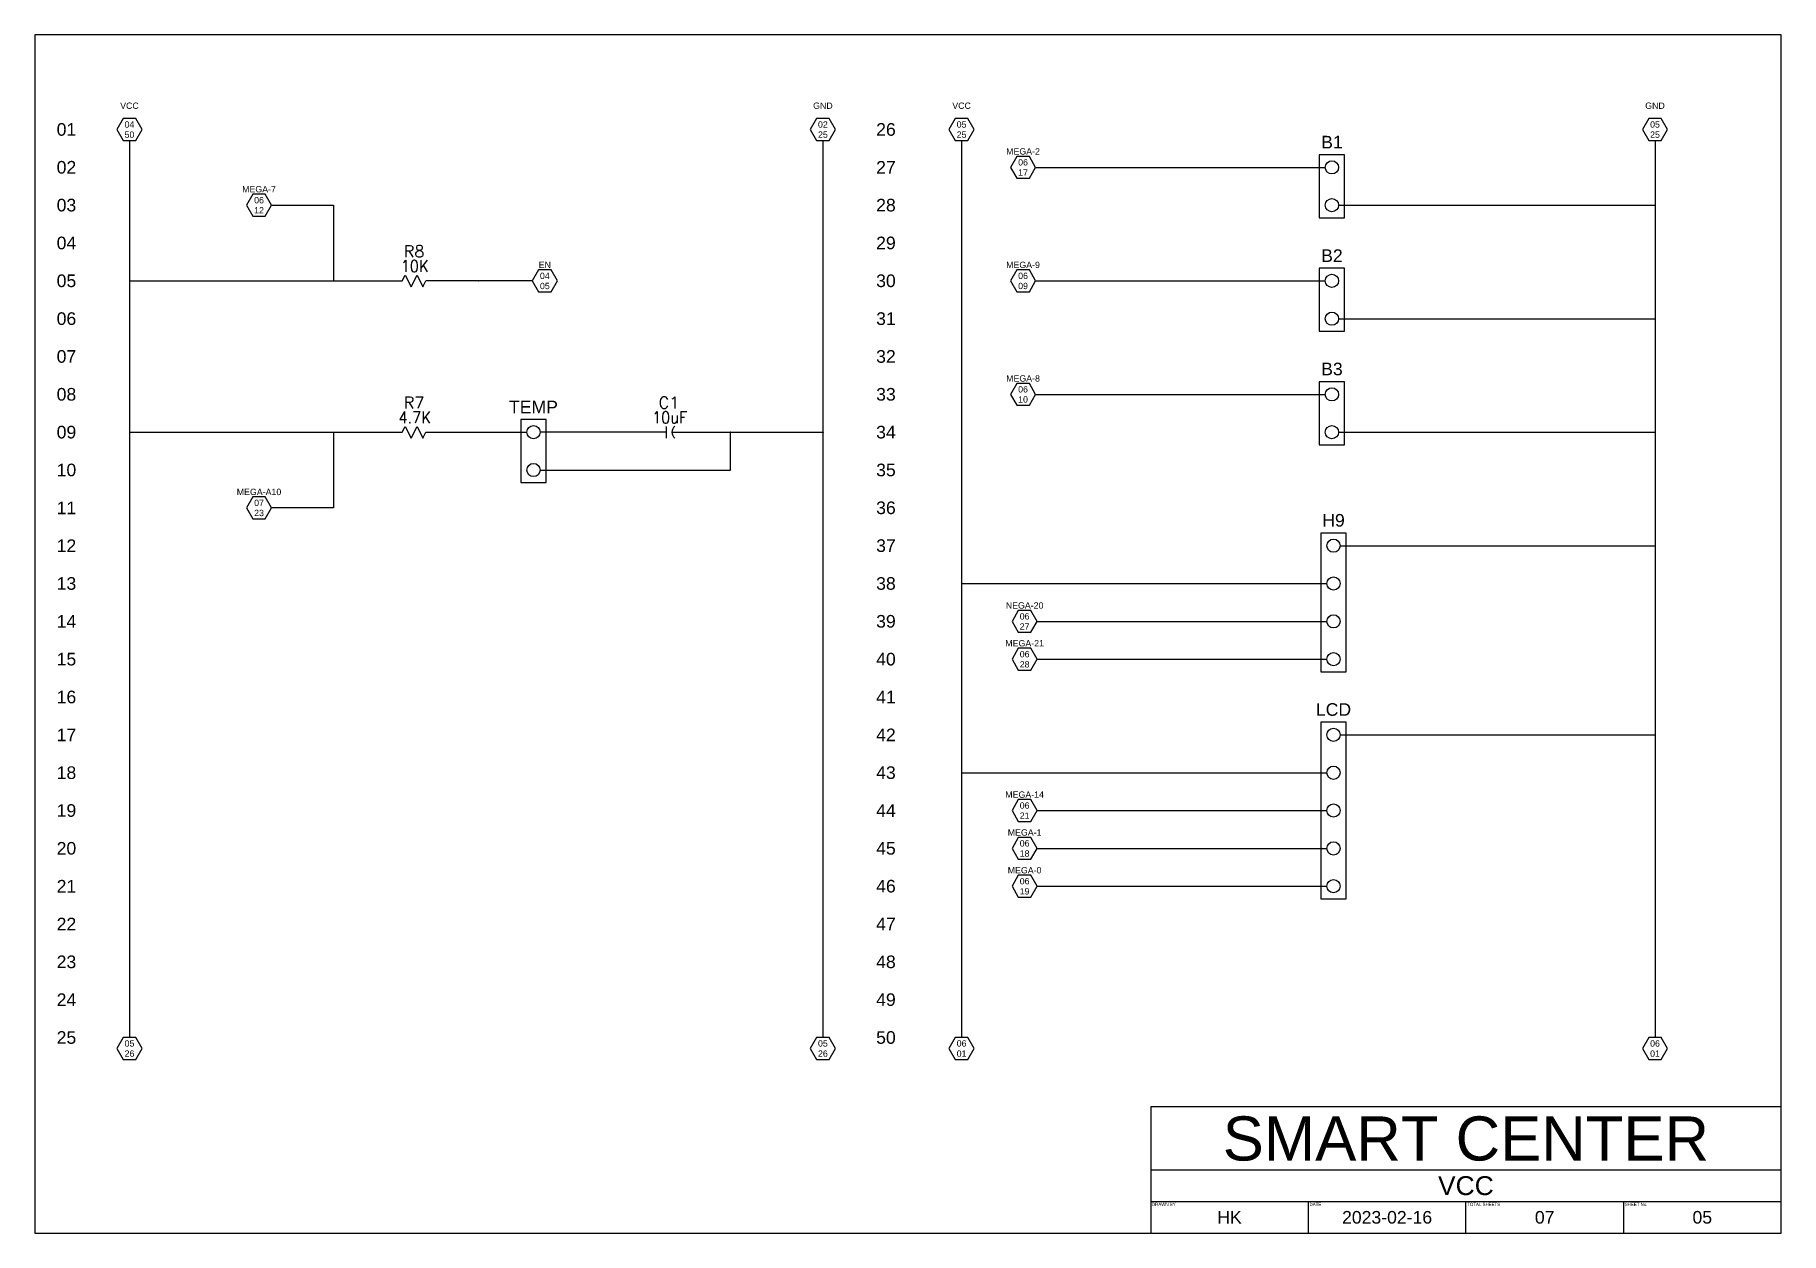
# Model space of a CAD drawing. Header units: millimetres. Extents: x 10 to 287, y 10 to 200.
import ezdxf
from ezdxf.enums import TextEntityAlignment as Align

# ---------------------------------------------------------------- set-up
doc = ezdxf.new("R2010")
doc.units = ezdxf.units.MM
for name, color, linetype in [('MISC', 7, 'Continuous'), ('SYMS', 7, 'Continuous'), ('TAGS', 150, 'Continuous'), ('WIRES', 7, 'Continuous')]:
    doc.layers.add(name, color=color, linetype=linetype)
doc.styles.add('Annotative', font='arial.ttf')
doc.styles.add('WD', font='romans.shx')

# ---------------------------------------------------------------- blocks, each defined once
blk = doc.blocks.new('PET TITLE BLOCK')
for p, q in [((287, 30), (187, 30)), ((187, 30), (187, 10)), ((187, 20.04), (287, 20.04)), ((187, 15), (287, 15)), ((212, 15), (212, 10)), ((237, 10), (237, 15)), ((262, 15), (262, 10))]:
    blk.add_line(p, q)
blk.add_lwpolyline([(10, 10), (287, 10), (287, 200), (10, 200)], close=True)
at = {"char_height": 0.5, "width": 7.3436, "attachment_point": 1, "style": 'Annotative'}
for s, insert in [('DRAWN BY', (187.2, 14.8)), ('DATE', (212.2, 14.8)), ('TOTAL SHEETS', (237.2, 14.8)), ('SHEET No.', (262.2, 14.8))]:
    blk.add_mtext(s, dxfattribs=dict(at, insert=insert))
at = {"style": 'Annotative'}
for tag, height, p in [('COMPANY', 7, (237, 25)), ('PROJECT', 3, (237, 17.52)), ('DRAWER', 2, (199.5, 12.5)), ('DATE', 2, (224.5, 12.5)), ('TOTALSHEETS', 2, (249.5, 12.5)), ('SHEETNO', 2, (274.5, 12.5))]:
    blk.add_attdef(tag, text='', height=height, dxfattribs=at).set_placement(p, align=Align.MIDDLE_CENTER)
blk = doc.blocks.new('HRE1')
for p, q in [((-0.125, 0), (-0.094, 0.062)), ((-0.094, 0.062), (-0.031, -0.062)), ((-0.031, -0.062), (0.031, 0.062)), ((0.031, 0.062), (0.094, -0.062)), ((0.094, -0.062), (0.125, 0))]:
    blk.add_line(p, q)
at = {"style": 'WD'}
for tag, width, p in [('INST', 0.7, (0, 0.888)), ('LOC', 0.7, (0, 0.719)), ('DESC1', 0.7, (0, 0.562)), ('DESC2', 0.7, (0, 0.406)), ('RATING1', 0.9, (0.006, 0.094))]:
    blk.add_attdef(tag, text='', height=0.125, dxfattribs=dict(at, width=width)).set_placement(p, align=Align.CENTER)
blk.add_attdef('TAG1', text='', height=0.125, dxfattribs=at).set_placement((0, 0.25), align=Align.CENTER)
for tag, p, height, flags in [('X4TERM01', (-0.125, 0), 0.0125, 1), ('X1TERM02', (0.125, 0), 0.0125, 1), ('FAMILY', (0.205, 0.152), 0.01, 9)]:
    blk.add_attdef(tag, p, '', height=height, dxfattribs=dict(at, flags=flags))
at = {"linetype": 'Continuous', "style": 'WD', "flags": 9}
for tag, p in [('ASSYCODE', (0.219, 0.062)), ('MFG', (0.228, 0.089)), ('CAT', (0.23, 0.108))]:
    blk.add_attdef(tag, text='', height=0.01, dxfattribs=at).set_placement(p, align=Align.CENTER)
at = {"linetype": 'Continuous', "style": 'WD', "flags": 8}
blk.add_attdef('TERM01', text='', height=0.125, dxfattribs=at).set_placement((-0.219, -0.031), align=Align.TOP_RIGHT)
blk.add_attdef('TERM02', text='', height=0.125, dxfattribs=at).set_placement((0.219, -0.031), align=Align.TOP_LEFT)
at = {"style": 'WD', "width": 0.9}
blk.add_attdef('RATING2', text='', height=0.125, dxfattribs=at).set_placement((0.006, -0.188), align=Align.TOP_CENTER)
blk = doc.blocks.new('WDDOT')
for radius in [0.03, 0.0187, 0.00929]:
    blk.add_circle((0, 0), radius)
blk = doc.blocks.new('HT0_02')
blk.add_circle((0, 0), 0.0699)
at = {"style": 'WD', "flags": 1}
for tag, p in [('X4TERM01', (-0.07, 0)), ('X2TERM01', (0, 0.07)), ('X1TERM01', (0.07, 0)), ('X8TERM01', (0, -0.07))]:
    blk.add_attdef(tag, p, '', height=0.01, dxfattribs=at)
blk = doc.blocks.new('HCA1')
blk.add_line((-0.031, 0.062), (-0.031, -0.062))
blk.add_arc((0.109, 0), 0.0781, 126.8699, 233.1301)
at = {"style": 'WD'}
for tag, width, p in [('INST', 0.7, (0, 0.888)), ('LOC', 0.7, (0, 0.719)), ('DESC1', 0.7, (0, 0.562)), ('DESC2', 0.7, (0, 0.406)), ('RATING1', 0.9, (0.006, 0.094))]:
    blk.add_attdef(tag, text='', height=0.125, dxfattribs=dict(at, width=width)).set_placement(p, align=Align.CENTER)
blk.add_attdef('TAG1', text='', height=0.125, dxfattribs=at).set_placement((0, 0.25), align=Align.CENTER)
for tag, p, height, flags in [('X4TERM01', (-0.031, 0), 0.0125, 1), ('X1TERM02', (0.031, 0), 0.0125, 1), ('FAMILY', (0.205, 0.152), 0.01, 9)]:
    blk.add_attdef(tag, p, '', height=height, dxfattribs=dict(at, flags=flags))
at = {"linetype": 'Continuous', "style": 'WD', "flags": 9}
for tag, p in [('ASSYCODE', (0.219, 0.062)), ('MFG', (0.228, 0.089)), ('CAT', (0.23, 0.108))]:
    blk.add_attdef(tag, text='', height=0.01, dxfattribs=at).set_placement(p, align=Align.CENTER)
at = {"linetype": 'Continuous', "style": 'WD', "flags": 8}
blk.add_attdef('TERM01', text='', height=0.125, dxfattribs=at).set_placement((-0.094, -0.047), align=Align.TOP_RIGHT)
blk.add_attdef('TERM02', text='', height=0.125, dxfattribs=at).set_placement((0.094, -0.047), align=Align.TOP_LEFT)
at = {"style": 'WD', "width": 0.9}
blk.add_attdef('RATING2', text='', height=0.125, dxfattribs=at).set_placement((0.006, -0.203), align=Align.TOP_CENTER)
blk = doc.blocks.new('GRID_2')
blk.add_lwpolyline([(-1, 1.73), (-2, 0), (-1, -1.73), (1, -1.73), (2, 0), (1, 1.73)], close=True)
at = {"style": 'Annotative'}
for tag, p in [('DESC', (0, 2.98)), ('W#', (0, 1.73)), ('P#', (0, 0)), ('L#', (0, -1.61))]:
    blk.add_attdef(tag, text='', height=1, dxfattribs=at).set_placement(p, align=Align.BOTTOM_CENTER)

msp = doc.modelspace()

# ---------------------------------------------------------------- linework, layer by layer
for p, q in [((25, 183.27), (25, 41)), ((135, 183.27), (135, 41)), ((157, 183.27), (157, 41)), ((267, 183.27), (267, 41)), ((25, 161), (68.27, 161)), ((25, 137), (68.27, 137)), ((57.37, 137), (57.37, 125)), ((57.37, 125), (47.55, 125))]:
    msp.add_line(p, q)
for points in [[(213.75, 171), (217.75, 171), (217.75, 181), (213.75, 181)], [(213.75, 153), (217.75, 153), (217.75, 163), (213.75, 163)], [(213.75, 135), (217.75, 135), (217.75, 145), (213.75, 145)], [(87.08, 129), (91.08, 129), (91.08, 139), (87.08, 139)], [(214, 99), (218, 99), (218, 121), (214, 121)], [(214, 63), (218, 63), (218, 91), (214, 91)]]:
    msp.add_lwpolyline(points, close=True)
at = {"layer": 'WIRES'}
for p, q in [((168.75, 179), (214.7, 179)), ((47.55, 173), (57.37, 173)), ((57.37, 173), (57.37, 161)), ((216.8, 173), (267, 173)), ((88.89, 161), (72.02, 161)), ((168.75, 161), (214.7, 161)), ((216.8, 155), (267, 155)), ((168.75, 143), (214.7, 143)), ((72.02, 137), (88.03, 137)), ((110.13, 137), (90.13, 137)), ((111.06, 137), (135, 137)), ((120.32, 131), (120.32, 137)), ((216.8, 137), (267, 137)), ((90.13, 131), (120.32, 131)), ((217.05, 119), (267, 119)), ((157, 113), (214.95, 113)), ((169, 107), (214.95, 107)), ((169, 101), (214.95, 101)), ((217.05, 89), (267, 89)), ((157, 83), (214.95, 83)), ((169, 77), (214.95, 77)), ((169, 71), (214.95, 71)), ((169, 65), (214.95, 65))]:
    msp.add_line(p, q, dxfattribs=at)

# ---------------------------------------------------------------- block references
for name, p, values in [('PET TITLE BLOCK', (0, 0), {'SHEETNO': '05', 'COMPANY': 'SMART CENTER', 'TOTALSHEETS': '07', 'DATE': '2023-02-16', 'DRAWER': 'HK', 'PROJECT': 'VCC'}), ('GRID_2', (25, 185), {'DESC': 'VCC', 'P#': '04', 'L#': '50'}), ('GRID_2', (135, 185), {'DESC': 'GND', 'P#': '02', 'L#': '25'}), ('GRID_2', (157, 185), {'DESC': 'VCC', 'P#': '05', 'L#': '25'}), ('GRID_2', (267, 185), {'DESC': 'GND', 'P#': '05', 'L#': '25'}), ('GRID_2', (166.75, 179), {'W#': 'MEGA-2', 'P#': '06', 'L#': '17'}), ('GRID_2', (45.55, 173), {'W#': 'MEGA-7', 'P#': '06', 'L#': '12'}), ('GRID_2', (90.89, 161), {'W#': 'EN', 'P#': '04', 'L#': '05'}), ('GRID_2', (166.75, 161), {'W#': 'MEGA-9', 'P#': '06', 'L#': '09'}), ('GRID_2', (166.75, 143), {'W#': 'MEGA-8', 'P#': '06', 'L#': '10'}), ('GRID_2', (45.55, 125), {'W#': 'MEGA-A10', 'P#': '07', 'L#': '23'}), ('GRID_2', (167, 107), {'W#': 'NEGA-20', 'P#': '06', 'L#': '27'}), ('GRID_2', (167, 101), {'W#': 'MEGA-21', 'P#': '06', 'L#': '28'}), ('GRID_2', (167, 77), {'W#': 'MEGA-14', 'P#': '06', 'L#': '21'}), ('GRID_2', (167, 71), {'W#': 'MEGA-1', 'P#': '06', 'L#': '18'}), ('GRID_2', (167, 65), {'W#': 'MEGA-0', 'P#': '06', 'L#': '19'}), ('GRID_2', (25, 39.27), {'P#': '05', 'L#': '26'}), ('GRID_2', (135, 39.27), {'P#': '05', 'L#': '26'}), ('GRID_2', (157, 39.27), {'P#': '06', 'L#': '01'}), ('GRID_2', (267, 39.27), {'P#': '06', 'L#': '01'})]:
    msp.add_blockref(name, p).add_auto_attribs(values)
at = {"layer": 'SYMS', "xscale": 15, "yscale": 15, "zscale": 15}
for p in [(215.75, 179), (215.75, 173), (215.75, 161), (215.75, 155), (215.75, 143), (89.08, 137), (215.75, 137), (89.08, 131), (216, 119), (216, 113), (216, 107), (216, 101), (216, 89), (216, 83), (216, 77), (216, 71), (216, 65)]:
    msp.add_blockref('HT0_02', p, dxfattribs=at)
at = {"layer": 'SYMS'}
for p in [(267, 173), (57.37, 161), (80.33, 161), (267, 155), (120.32, 137), (135, 137), (267, 137), (267, 119), (267, 89)]:
    msp.add_blockref('WDDOT', p, dxfattribs=at)
ref = msp.add_blockref('HRE1', (70.15, 161), dxfattribs=dict(at, xscale=15, yscale=15, zscale=15))
ref.add_attrib('RATING1', '10K', dxfattribs={"layer": 'MISC', "height": 1.875, "style": 'WD', "width": 0.9}).set_placement((70.23, 162.41), align=Align.CENTER)
ref.add_attrib('TAG1', 'R8', dxfattribs={"layer": 'TAGS', "height": 1.875, "style": 'WD'}).set_placement((70.15, 164.75), align=Align.CENTER)
ref = msp.add_blockref('HRE1', (70.15, 137), dxfattribs=dict(at, xscale=15, yscale=15, zscale=15))
ref.add_attrib('RATING1', '4.7K', dxfattribs={"layer": 'MISC', "height": 1.875, "style": 'WD', "width": 0.9}).set_placement((70.23, 138.41), align=Align.CENTER)
ref.add_attrib('TAG1', 'R7', dxfattribs={"layer": 'TAGS', "height": 1.875, "style": 'WD'}).set_placement((70.15, 140.75), align=Align.CENTER)
ref = msp.add_blockref('HCA1', (110.59, 137), dxfattribs=dict(at, xscale=15, yscale=15, zscale=15))
ref.add_attrib('RATING1', '10uF', dxfattribs={"layer": 'MISC', "height": 1.875, "style": 'WD', "width": 0.9}).set_placement((110.68, 138.41), align=Align.CENTER)
ref.add_attrib('TAG1', 'C1', dxfattribs={"layer": 'TAGS', "height": 1.875, "style": 'WD'}).set_placement((110.59, 140.75), align=Align.CENTER)

# ---------------------------------------------------------------- texts
at = {"char_height": 2, "style": 'Annotative'}
for s, insert, width, attachment_point in [('01', (15, 185), 4.2196, 5), ('26', (145, 185), 4.2196, 5), ('B1', (215.75, 182), 9.2093, 8), ('02', (15, 179), 4.2196, 5), ('27', (145, 179), 4.2196, 5), ('03', (15, 173), 4.2196, 5), ('28', (145, 173), 4.2196, 5), ('04', (15, 167), 4.2196, 5), ('29', (145, 167), 4.2196, 5), ('B2', (215.75, 164), 9.2093, 8), ('05', (15, 161), 4.2196, 5), ('30', (145, 161), 4.2196, 5), ('06', (15, 155), 4.2196, 5), ('31', (145, 155), 4.2196, 5), ('07', (15, 149), 4.2196, 5), ('32', (145, 149), 4.2196, 5), ('B3', (215.75, 146), 9.2093, 8), ('08', (15, 143), 4.2196, 5), ('33', (145, 143), 4.2196, 5), ('TEMP', (89.08, 140), 9.2093, 8), ('09', (15, 137), 4.2196, 5), ('34', (145, 137), 4.2196, 5), ('10', (15, 131), 4.2196, 5), ('35', (145, 131), 4.2196, 5), ('11', (15, 125), 4.2196, 5), ('36', (145, 125), 4.2196, 5), ('H9', (216, 122), 9.2093, 8), ('12', (15, 119), 4.2196, 5), ('37', (145, 119), 4.2196, 5), ('13', (15, 113), 4.2196, 5), ('38', (145, 113), 4.2196, 5), ('39', (145, 107), 4.2196, 5), ('14', (15, 107), 4.2196, 5), ('15', (15, 101), 4.2196, 5), ('40', (145, 101), 4.2196, 5), ('16', (15, 95), 4.2196, 5), ('41', (145, 95), 4.2196, 5), ('LCD', (216, 92), 9.2093, 8), ('17', (15, 89), 4.2196, 5), ('42', (145, 89), 4.2196, 5), ('18', (15, 83), 4.2196, 5), ('43', (145, 83), 4.2196, 5), ('19', (15, 77), 4.2196, 5), ('44', (145, 77), 4.2196, 5), ('20', (15, 71), 4.2196, 5), ('45', (145, 71), 4.2196, 5), ('21', (15, 65), 4.2196, 5), ('46', (145, 65), 4.2196, 5), ('22', (15, 59), 4.2196, 5), ('47', (145, 59), 4.2196, 5), ('23', (15, 53), 4.2196, 5), ('48', (145, 53), 4.2196, 5), ('24', (15, 47), 4.2196, 5), ('49', (145, 47), 4.2196, 5), ('25', (15, 41), 4.2196, 5), ('50', (145, 41), 4.2196, 5)]:
    msp.add_mtext(s, dxfattribs=dict(at, insert=insert, width=width, attachment_point=attachment_point))

doc.saveas('drawing.dxf')
